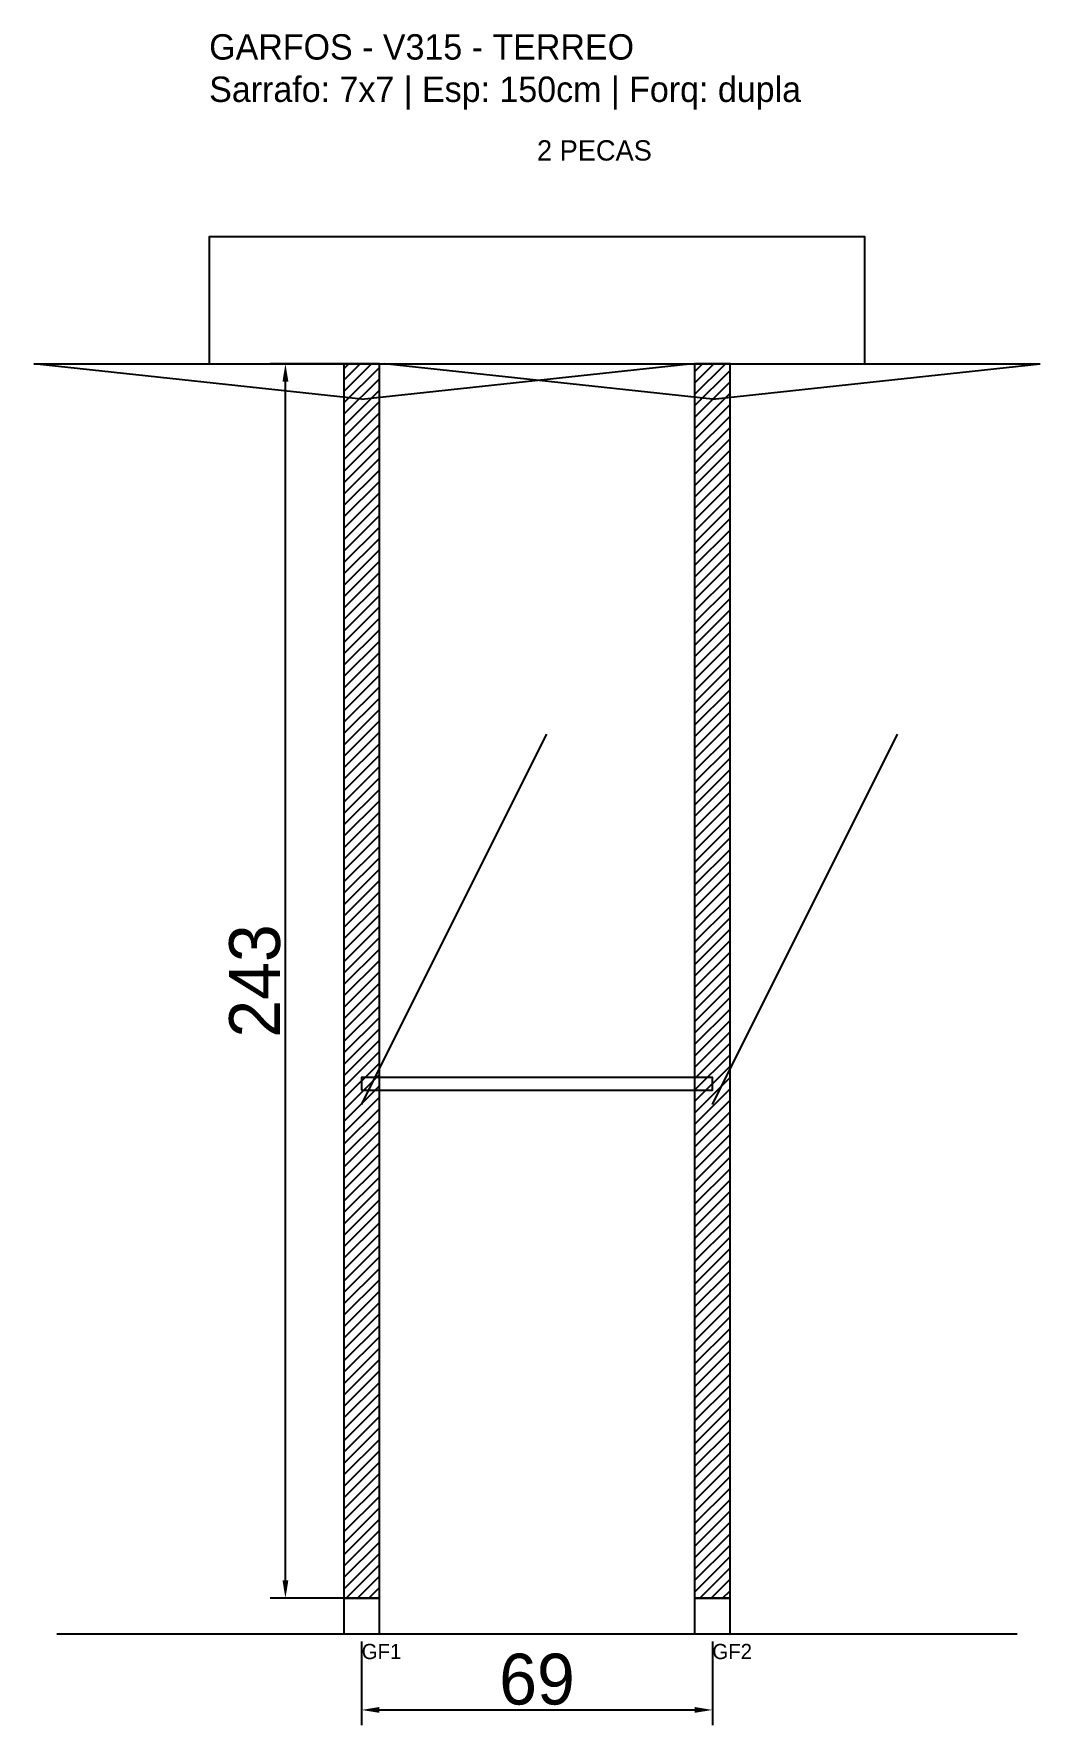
# Model space of a CAD drawing. Header units: metres. Extents: x -34 to 164, y -25 to 308.
import ezdxf

# ---------------------------------------------------------------- set-up
doc = ezdxf.new("R2010")
doc.units = ezdxf.units.M
for name, color, linetype in [('BARRA_ANCORAGEM', 1, 'Continuous'), ('COTA', 241, 'Continuous'), ('GARFOS OK', 3, 'Continuous'), ('NOME DA VIGA', 6, 'Continuous'), ('SARR_7x7', 40, 'Continuous'), ('TIRAS REESCORAMENTO', 252, 'Continuous'), ('VIGAS', 3, 'Continuous')]:
    doc.layers.add(name, color=color, linetype=linetype)
doc.dimstyles.new('EZ DXF', dxfattribs={"dimtxt": 10, "dimasz": 3.5, "dimexe": 3, "dimexo": 1.5, "dimgap": 1, "dimtad": 1, "dimdec": 1, "dimdsep": 46, "dimcen": 2.5, "dimazin": 3, "dimtfac": 1, "dimtmove": 0, "dimatfit": 3})

msp = doc.modelspace()

# ---------------------------------------------------------------- hatches: boundary and pattern name
at = {"layer": 'COTA'}
h = msp.add_hatch(dxfattribs=at)
h.set_pattern_fill('ANSI31', scale=0.5)
h.paths.add_polyline_path([(26.5, 0), (33.5, 0), (33.5, 243), (26.5, 243)])
h = msp.add_hatch(dxfattribs=at)
h.set_pattern_fill('ANSI31', scale=0.5)
h.paths.add_polyline_path([(95.5, 0), (102.5, 0), (102.5, 243), (95.5, 243)])

# ---------------------------------------------------------------- linework, layer by layer
at = {"layer": 'BARRA_ANCORAGEM'}
for p, q in [((30, 97.2), (66.45, 170.1)), ((99, 97.2), (135.45, 170.1))]:
    msp.add_line(p, q, dxfattribs=at)
at = {"layer": 'GARFOS OK'}
for p, q in [((30, 236), (-34.5, 243)), ((-34.5, 243), (94.5, 243)), ((30, 236), (94.5, 243)), ((99, 236), (34.5, 243)), ((34.5, 243), (163.5, 243)), ((99, 236), (163.5, 243))]:
    msp.add_line(p, q, dxfattribs=at)
at = {"layer": 'GARFOS OK', "linetype": 'CONTINUOUS'}
msp.add_line((-30, -7), (159, -7), dxfattribs=at)
at = {"layer": 'GARFOS OK'}
for points in [[(26.5, 0), (33.5, 0), (33.5, 243), (26.5, 243), (26.5, 0)], [(95.5, 0), (102.5, 0), (102.5, 243), (95.5, 243), (95.5, 0)]]:
    msp.add_lwpolyline(points, dxfattribs=at)
at = {"layer": 'SARR_7x7'}
for points in [[(26.5, -7), (33.5, -7), (33.5, 0), (26.5, 0), (26.5, -7)], [(95.5, -7), (102.5, -7), (102.5, 0), (95.5, 0), (95.5, -7)]]:
    msp.add_lwpolyline(points, dxfattribs=at)
at = {"layer": 'TIRAS REESCORAMENTO'}
msp.add_lwpolyline([(30, 100), (99, 100), (99, 102.5), (30, 102.5), (30, 100)], dxfattribs=at)
at = {"layer": 'VIGAS'}
msp.add_lwpolyline([(0, 243), (129, 243), (129, 268), (0, 268), (0, 243)], dxfattribs=at)

# ---------------------------------------------------------------- texts
at = {"layer": 'NOME DA VIGA'}
for s, height, p in [('2 PECAS', 4, (64.5, 283)), ('GF1', 3, (30, -12)), ('GF2', 3, (99, -12))]:
    msp.add_text(s, height=height, dxfattribs=at).set_placement(p)
at = {"layer": 'NOME DA VIGA', "insert": (0, 293), "char_height": 5, "attachment_point": 7}
msp.add_mtext('GARFOS - V315 - TERREO\\PSarrafo: 7x7 | Esp: 150cm | Forq: dupla', dxfattribs=at)

# ---------------------------------------------------------------- dimensions: what is measured, and where the dimension line sits
at = {"layer": 'COTA'}
msp.add_linear_dim(base=(15, 0), p1=(30, 0), p2=(30, 243), angle=90, dimstyle='EZ DXF', dxfattribs=at).render()
msp.add_linear_dim(base=(30, -22), p1=(30, -7), p2=(99, -7), dimstyle='EZ DXF', dxfattribs=at).render()

doc.saveas('drawing.dxf')
